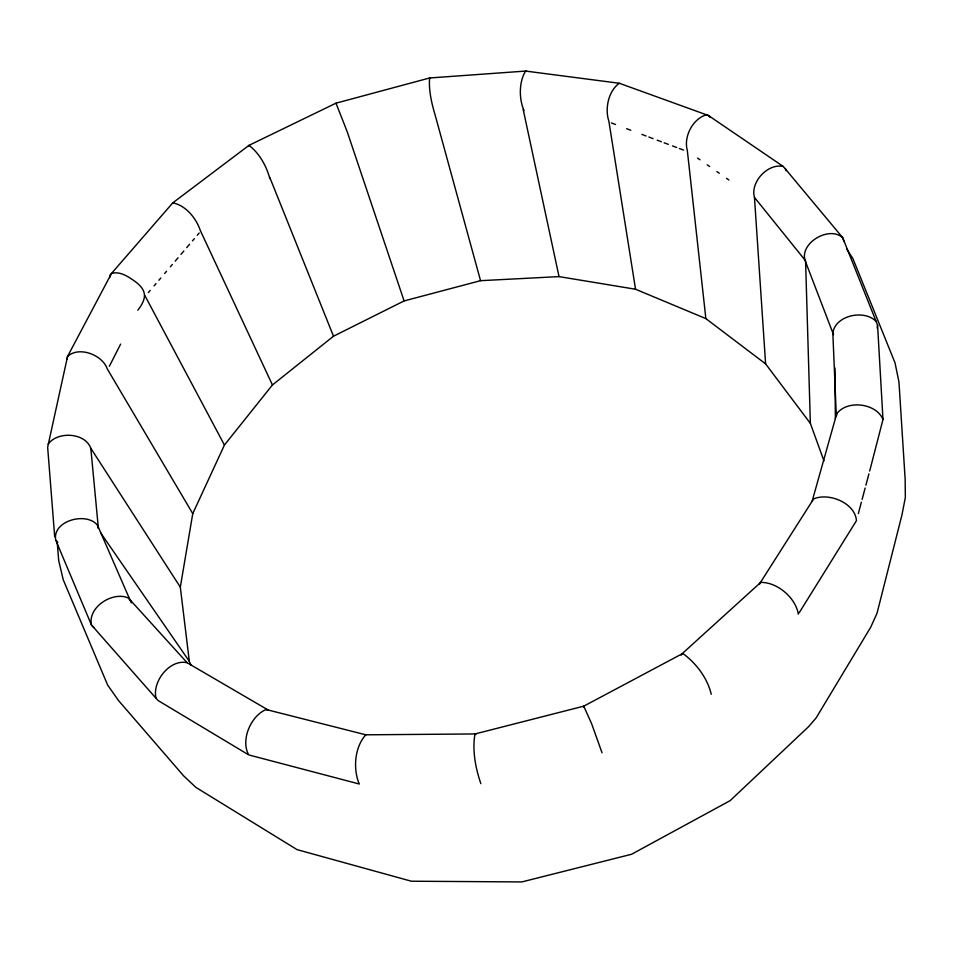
<?xml version="1.0" encoding="UTF-8"?>
<svg xmlns="http://www.w3.org/2000/svg" width="953" height="953" viewBox="0 0 953 953"><rect width="100%" height="100%" fill="white"/><g stroke="black" fill="none" stroke-linecap="round" stroke-linejoin="round"><path stroke-width="1.43" d="M798.328 614.149C795.767 597.876 777.207 581.985 760.697 582.414L681.919 653.913L583.748 706.173L474.999 733.953L365.833 734.811L266.125 709.509C250.794 715.87 240.382 740.136 248.733 754.919L359.305 784.009C352.801 769.154 354.671 746.83 365.833 734.811M836.472 416.08L836.686 413.864C847.038 399.533 876.331 403.107 882.99 419.463L869.684 471.008M109.774 277.502L110.048 275.119L172.755 202.882L248.971 145.368L335.98 103.174L429.612 77.979L525.568 71.07L619.307 83.256L708.424 115.504L783.342 166.525L842.702 237.702L877.558 325.021L882.99 419.463M877.189 328.142L877.558 325.021M247.458 754.157L158.246 700.634L156.042 698.299L91.452 624.977L55.691 540.017C52.212 520.731 86.33 511.404 97.516 525.234L131.288 602.88M67.127 359.162L67.556 356.434L111.501 273.475C120.066 270.831 128.524 276.858 135.231 281.564C146.893 290.403 147.179 298.027 137.863 310.178M191.124 665.325L189.313 661.311L180.32 587.167L192.756 513.631L107.224 368.823C102.412 354.838 78.944 345.844 67.556 356.434L47.65 447.243L54.702 536.753M48.162 444.11C57.537 431.042 85.127 432.483 90.809 448.267L180.32 587.167M858.331 513.584L861.357 502.231M862.12 499.396L865.145 488.043M865.896 485.208L868.922 473.855M760.697 582.414L759.327 584.225L812.135 501.23L836.686 413.864M192.756 513.631L224.431 445.039L272.439 384.964L333.502 336.206L404.096 300.922L480.55 280.682L559.03 276.608L635.544 289.247L705.863 318.6L765.616 363.891L810.372 423.394L823.952 460.883M109.345 366.286L120.626 344.104M681.169 655.176L681.919 653.913L683.658 654.056C696.572 663.764 707.579 678.441 711.236 694.272M799.114 612.886L856.449 520.683C855.222 503.113 829.158 492.391 813.886 498.812L812.135 501.23M248.423 146.154L248.971 145.368C259.311 153.088 266.614 166.239 269.854 178.711M148.334 292.619L150.252 290.379M154.088 285.876L156.006 283.625M158.889 280.253L160.807 278.002M164.643 273.511L166.561 271.26M170.396 266.757L172.314 264.505M175.197 261.134L178.068 257.763M180.951 254.391L183.834 251.02M186.705 247.637L189.587 244.266M192.458 240.895L194.376 238.643M197.259 235.272L199.177 233.02M619.307 83.256C608.336 91.011 604.702 108.845 608.872 121.198L635.544 289.247M172.755 202.882C185.632 205.24 196.294 218.297 200.249 230.364L272.439 384.964M526.771 71.38L525.568 71.07C518.861 82.196 518.897 98.767 524.031 110.631M266.125 709.509L268.663 710.307L187.11 662.716C169.67 658.785 151.896 681.8 156.042 698.299M783.342 166.525C767.868 162.868 750.023 182.261 754.466 197.414L805.571 260.8L810.372 423.394M611.373 122.937L615.543 124.498M626.657 128.679L630.826 130.251M641.929 134.421L646.098 135.993M648.874 137.041L653.043 138.602M657.201 140.174L661.37 141.735M664.146 142.783L668.315 144.356M672.484 145.916L676.642 147.489M679.429 148.525L683.587 150.097M187.11 662.716L128.417 598.019C112.692 590.943 87.533 607.216 91.452 624.977L93.811 627.503M430.208 78.337L429.612 77.979C428.564 90.511 431.709 103.46 435.259 115.48L480.55 280.682M475.916 734.572L474.999 733.953C472.092 750.13 475.511 768.082 480.848 783.64M697.584 158.091L699.99 159.782M707.221 164.833L709.628 166.525M716.859 171.588L719.265 173.267M726.496 178.33L728.914 180.022M754.466 197.414L765.616 363.891M710.199 117.362L708.424 115.504L705.97 114.884C692.533 119.173 683.456 136.934 687.316 150.419L705.863 318.6M876.462 321.733C864.812 309.117 835.578 314.978 832.827 332.823L836.305 415.699M55.691 540.017L57.823 542.424M128.417 598.019L130.668 600.616M100.78 533.037L189.313 661.311M846.633 248.971L852.911 258.62L895.022 362.843L898.953 381.962L905.136 478.966L905.35 497.49L901.919 515.085L877.046 613.184L870.744 627.169L816.221 717.776L808.787 726.484L730.141 800.651L631.529 854.281L521.827 881.93L411.339 881.215L297.05 849.623L195.901 787.392L183.452 775.671L118.446 700.467L107.606 684.981L63.22 579.722L58.681 560.447L57.168 541.364M335.98 103.174L347.166 131.609L404.096 300.922M144.773 295.37L224.431 445.039M269.759 177.353L333.502 336.206M833.518 334.682L804.975 260.229C799.948 242.61 829.384 225.563 842.702 237.702L843.762 240.883M785.427 168.621L786.118 170.67M97.516 525.234L98.397 528.498L90.809 448.267M602.046 752.81L591.634 723.744L583.748 706.173L583.784 707.031M523.185 109.464L559.03 276.608M834.959 367.929L835.376 418.438"/></g></svg>
